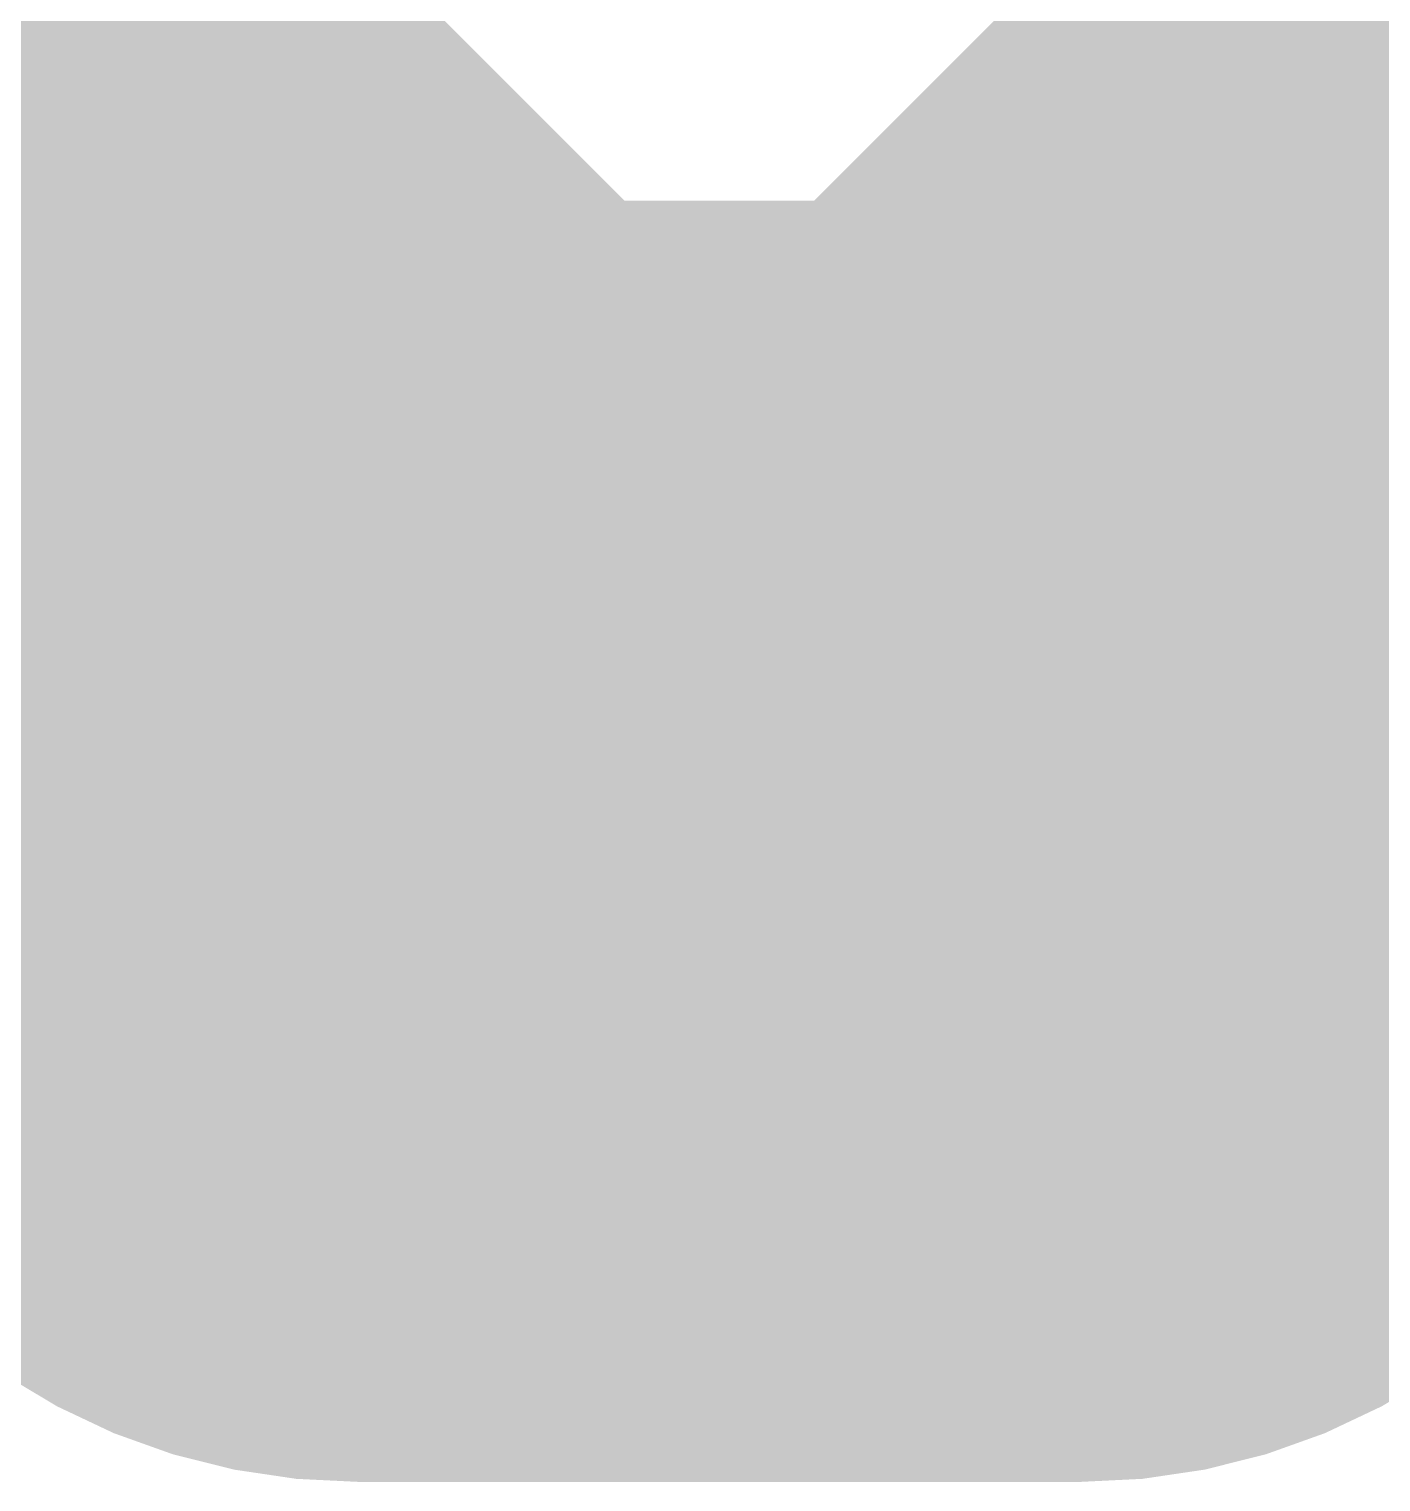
# Model space of a CAD drawing. Header units: inches. Extents: x 22 to 371, y 55 to 284.
# Drawn here: x 53.1774 to 53.365, y 175.8213 to 176.0229 of the extents above; entities that cross this region are included whole.
import ezdxf

# ---------------------------------------------------------------- set-up
doc = ezdxf.new("R2010")
doc.units = ezdxf.units.IN
doc.layers.add('Top Layer', color=1, linetype='Continuous')

msp = doc.modelspace()

# ---------------------------------------------------------------- linework, layer by layer
at = {"layer": 'Top Layer'}
for points in [[(52.9021, 176.23131, 0.1778, 0.1778, 0), (53.2232, 175.91021, 0.1778, 0.1778, 0)], [(53.3232, 175.91021, 0.1778, 0.1778, 0), (53.6443, 176.23131, 0.1778, 0.1778, 0)], [(53.2232, 175.91021, 0.1778, 0.1778, 0), (53.2732, 175.91021, 0.1778, 0.1778, 0)], [(53.2732, 175.91021, 0.1778, 0.1778, 0), (53.3232, 175.91021, 0.1778, 0.1778, 0)]]:
    msp.add_lwpolyline(points, format="xyseb", dxfattribs=at)
for points in [[(53.17875, 175.91021, 0.0889, 0.0889, 1), (53.26765, 175.91021, 0.0889, 0.0889, 1)], [(53.17875, 175.91021, 0.0889, 0.0889, 1), (53.26765, 175.91021, 0.0889, 0.0889, 1)], [(53.22875, 175.91021, 0.0889, 0.0889, 1), (53.31765, 175.91021, 0.0889, 0.0889, 1)], [(53.22875, 175.91021, 0.0889, 0.0889, 1), (53.31765, 175.91021, 0.0889, 0.0889, 1)], [(53.27875, 175.91021, 0.0889, 0.0889, 1), (53.36765, 175.91021, 0.0889, 0.0889, 1)], [(53.27875, 175.91021, 0.0889, 0.0889, 1), (53.36765, 175.91021, 0.0889, 0.0889, 1)]]:
    msp.add_lwpolyline(points, format="xyseb", close=True, dxfattribs=at)

doc.saveas('drawing.dxf')
